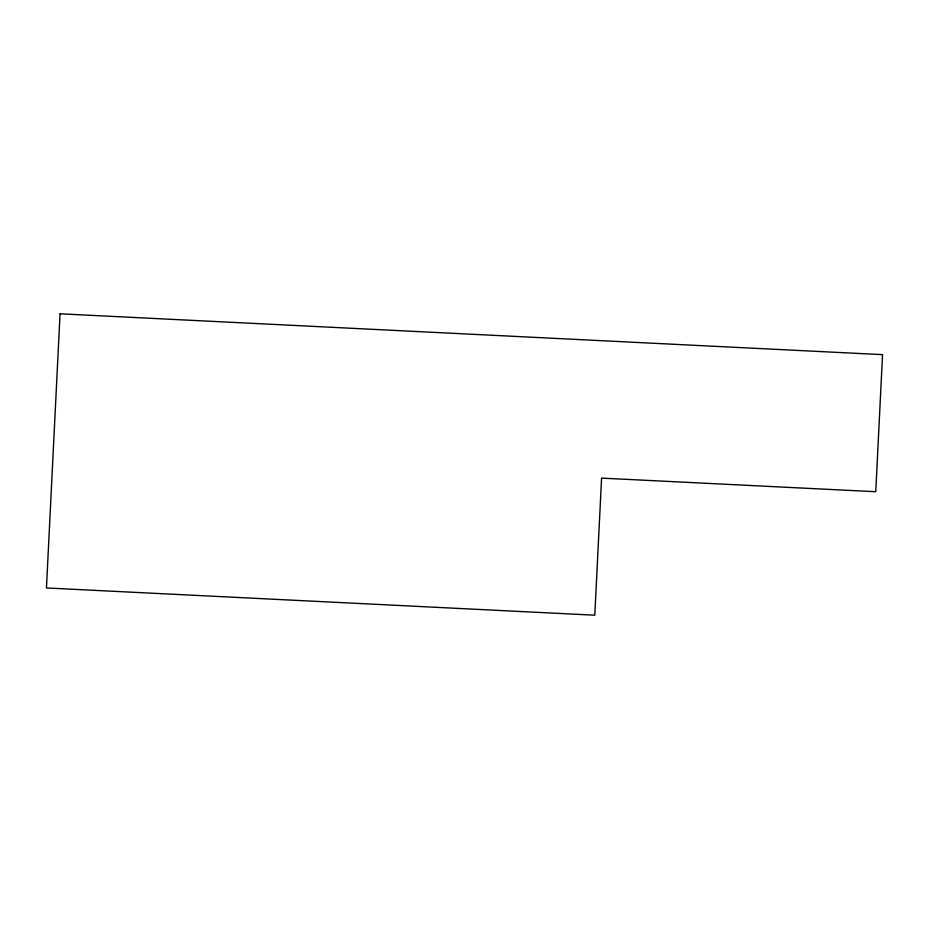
<?xml version="1.0" encoding="UTF-8"?>
<svg xmlns="http://www.w3.org/2000/svg" width="929" height="929" viewBox="0 0 929 929"><rect width="100%" height="100%" fill="white"/><g stroke="black" fill="none" stroke-linecap="round" stroke-linejoin="round"><path stroke-width="1.39" d="M60.06 313.805L46.45 587.964L594.781 615.195L601.586 478.11L875.745 491.72L882.55 354.646L60.06 313.805"/></g></svg>
